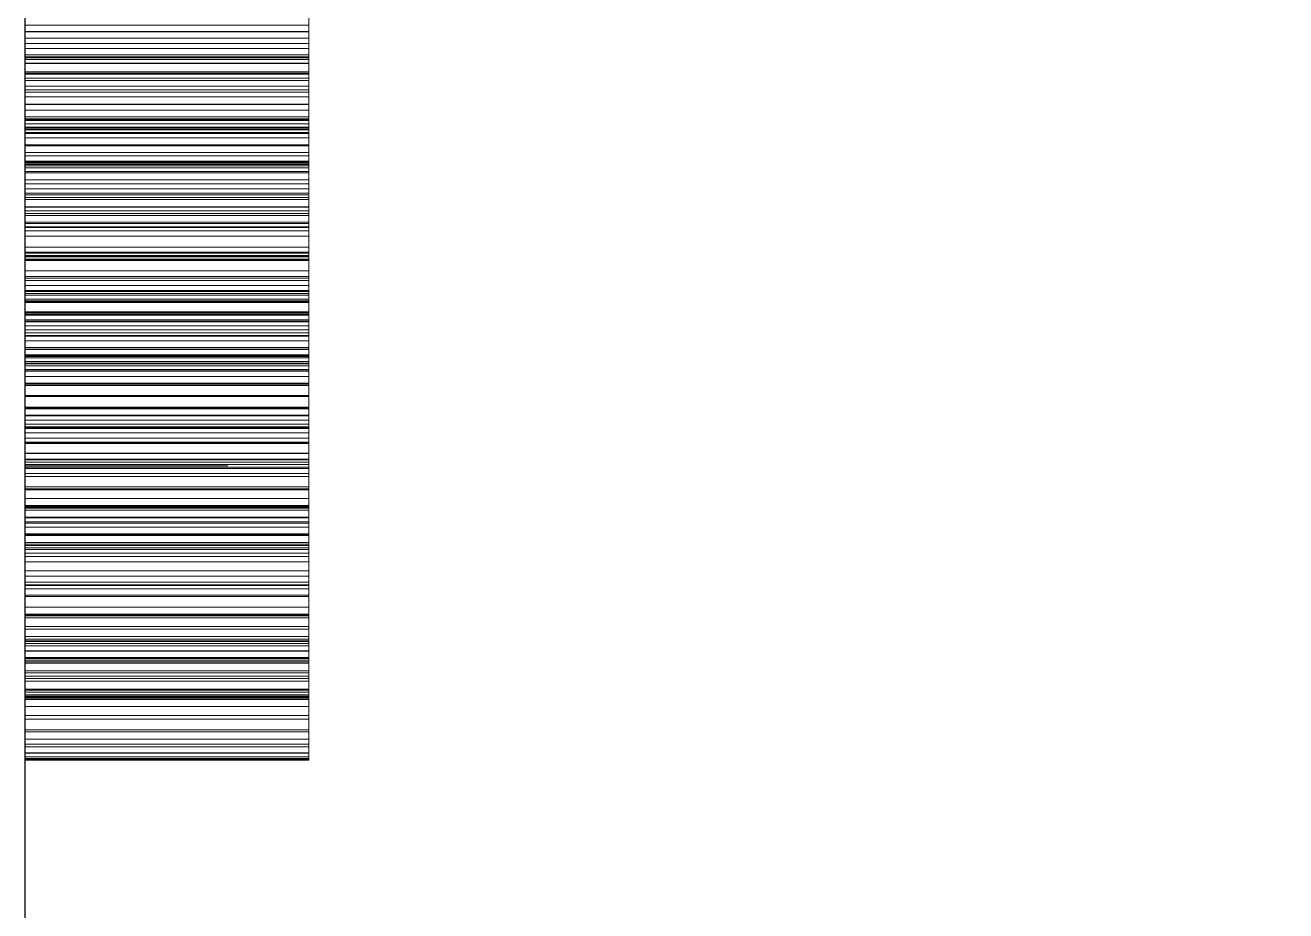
# Model space of a CAD drawing. Header units: millimetres. Extents: x 38 to 970, y 105 to 390.
# Drawn here: x 225 to 225.889, y 125.04 to 125.665 of the extents above; entities that cross this region are included whole.
import ezdxf

# ---------------------------------------------------------------- set-up
doc = ezdxf.new("R2010")
doc.units = ezdxf.units.MM
doc.linetypes.add('WP_HIDDEN', pattern=[2.3, 1.5, -0.8])
doc.layers.add('HIDDEN', color=7, linetype='WP_HIDDEN', lineweight=13)
doc.layers.add('VISIBLE', color=7, linetype='CONTINUOUS', lineweight=25)

msp = doc.modelspace()

# ---------------------------------------------------------------- linework, layer by layer
at = {"layer": 'HIDDEN', "ltscale": 1.428571}
for p, q in [((225, 125.70205), (225, 125.64848)), ((225, 125.63806), (225, 125.69862)), ((225.2, 125.64848), (225.2, 125.70205)), ((225.2, 125.69862), (225.2, 125.63806)), ((225, 125.69633), (225, 125.66024)), ((225, 125.66031), (225, 125.69408)), ((225.2, 125.66024), (225.2, 125.69633)), ((225.2, 125.69408), (225.2, 125.66031)), ((225, 125.65199), (225, 125.68678)), ((225.2, 125.68678), (225.2, 125.65199)), ((225, 125.67614), (225, 125.63774)), ((225, 125.64381), (225, 125.67119)), ((225.2, 125.63774), (225.2, 125.67614)), ((225.2, 125.67119), (225.2, 125.64381)), ((225, 125.66989), (225, 125.65564)), ((225, 125.6684), (225, 125.64067)), ((225, 125.63194), (225, 125.66679)), ((225, 125.6659), (225, 125.63105)), ((225, 125.64178), (225, 125.66484)), ((225, 125.66484), (225.2, 125.66484)), ((225.2, 125.65564), (225.2, 125.66989)), ((225.2, 125.64067), (225.2, 125.6684)), ((225.2, 125.66679), (225.2, 125.63194)), ((225.2, 125.63105), (225.2, 125.6659)), ((225.2, 125.66484), (225.2, 125.64178)), ((225, 125.62739), (225, 125.66031)), ((225, 125.66031), (225.2, 125.66031)), ((225, 125.66024), (225, 125.62576)), ((225, 125.66024), (225.2, 125.66024)), ((225, 125.65564), (225, 125.64245)), ((225, 125.65564), (225.2, 125.65564)), ((225.2, 125.66031), (225.2, 125.62739)), ((225.2, 125.62576), (225.2, 125.66024)), ((225.2, 125.64245), (225.2, 125.65564)), ((225, 125.61922), (225, 125.65199)), ((225, 125.65199), (225.2, 125.65199)), ((225, 125.64848), (225, 125.59758)), ((225, 125.64848), (225.2, 125.64848)), ((225, 125.64381), (225.2, 125.64381)), ((225, 125.61763), (225, 125.64381)), ((225.2, 125.65199), (225.2, 125.61922)), ((225.2, 125.59758), (225.2, 125.64848)), ((225.2, 125.64381), (225.2, 125.61763)), ((225, 125.64245), (225, 125.63031)), ((225, 125.64245), (225.2, 125.64245)), ((225, 125.62179), (225, 125.64178)), ((225, 125.64178), (225.2, 125.64178)), ((225, 125.64067), (225, 125.61427)), ((225, 125.64067), (225.2, 125.64067)), ((225, 125.6089), (225, 125.63806)), ((225, 125.63806), (225.2, 125.63806)), ((225, 125.63774), (225, 125.60022)), ((225, 125.63774), (225.2, 125.63774)), ((225.2, 125.63031), (225.2, 125.64245)), ((225.2, 125.64178), (225.2, 125.62179)), ((225.2, 125.61427), (225.2, 125.64067)), ((225.2, 125.63806), (225.2, 125.6089)), ((225.2, 125.60022), (225.2, 125.63774)), ((225, 125.63194), (225.2, 125.63194)), ((225, 125.59865), (225, 125.63194)), ((225, 125.63105), (225, 125.59802)), ((225, 125.63105), (225.2, 125.63105)), ((225, 125.63031), (225, 125.61922)), ((225, 125.63031), (225.2, 125.63031)), ((225, 125.59532), (225, 125.62739)), ((225, 125.62739), (225.2, 125.62739)), ((225, 125.62576), (225, 125.59288)), ((225, 125.62576), (225.2, 125.62576)), ((225.2, 125.63194), (225.2, 125.59865)), ((225.2, 125.59802), (225.2, 125.63105)), ((225.2, 125.61922), (225.2, 125.63031)), ((225.2, 125.62739), (225.2, 125.59532)), ((225.2, 125.59288), (225.2, 125.62576)), ((225, 125.60488), (225, 125.62179)), ((225, 125.62179), (225.2, 125.62179)), ((225, 125.61922), (225, 125.6092)), ((225, 125.58847), (225, 125.61922)), ((225, 125.61922), (225.2, 125.61922)), ((225, 125.61763), (225.2, 125.61763)), ((225, 125.59265), (225, 125.61763)), ((225.2, 125.62179), (225.2, 125.60488)), ((225.2, 125.61922), (225.2, 125.58847)), ((225.2, 125.6092), (225.2, 125.61922)), ((225.2, 125.61763), (225.2, 125.59265)), ((225, 125.61427), (225, 125.58922)), ((225, 125.61427), (225.2, 125.61427)), ((225, 125.6092), (225, 125.60022)), ((225, 125.6092), (225.2, 125.6092)), ((225, 125.5805), (225, 125.6089)), ((225, 125.6089), (225.2, 125.6089)), ((225.2, 125.58922), (225.2, 125.61427)), ((225.2, 125.60022), (225.2, 125.6092)), ((225.2, 125.6089), (225.2, 125.5805)), ((225, 125.59104), (225, 125.60488)), ((225, 125.60488), (225.2, 125.60488)), ((225, 125.60022), (225, 125.56423)), ((225, 125.60022), (225, 125.59231)), ((225, 125.60022), (225.2, 125.60022)), ((225.2, 125.60488), (225.2, 125.59104)), ((225.2, 125.59231), (225.2, 125.60022)), ((225.2, 125.56423), (225.2, 125.60022)), ((225, 125.59865), (225.2, 125.59865)), ((225, 125.56691), (225, 125.59865)), ((225, 125.59802), (225, 125.5679)), ((225, 125.59802), (225.2, 125.59802)), ((225, 125.59758), (225, 125.54937)), ((225, 125.59758), (225.2, 125.59758)), ((225, 125.5641), (225, 125.59532)), ((225, 125.59532), (225.2, 125.59532)), ((225, 125.59288), (225, 125.56162)), ((225, 125.59288), (225.2, 125.59288)), ((225, 125.59265), (225.2, 125.59265)), ((225, 125.56887), (225, 125.59265)), ((225, 125.59231), (225, 125.58545)), ((225, 125.59231), (225.2, 125.59231)), ((225, 125.59141), (225, 125.54501)), ((225, 125.55582), (225, 125.59141)), ((225, 125.59141), (225.2, 125.59141)), ((225, 125.58028), (225, 125.59104)), ((225, 125.59104), (225.2, 125.59104)), ((225.2, 125.59865), (225.2, 125.56691)), ((225.2, 125.5679), (225.2, 125.59802)), ((225.2, 125.54937), (225.2, 125.59758)), ((225.2, 125.59532), (225.2, 125.5641)), ((225.2, 125.56162), (225.2, 125.59288)), ((225.2, 125.59265), (225.2, 125.56887)), ((225.2, 125.58545), (225.2, 125.59231)), ((225.2, 125.54501), (225.2, 125.59141)), ((225.2, 125.59141), (225.2, 125.55582)), ((225.2, 125.59104), (225.2, 125.58028)), ((225, 125.58922), (225, 125.56551)), ((225, 125.58922), (225.2, 125.58922)), ((225, 125.56059), (225, 125.58847)), ((225, 125.58847), (225.2, 125.58847)), ((225, 125.58545), (225, 125.57964)), ((225, 125.58545), (225.2, 125.58545)), ((225.2, 125.56551), (225.2, 125.58922)), ((225.2, 125.58847), (225.2, 125.56059)), ((225.2, 125.57964), (225.2, 125.58545)), ((225, 125.55284), (225, 125.5805)), ((225, 125.5805), (225.2, 125.5805)), ((225, 125.5726), (225, 125.58028)), ((225, 125.58028), (225.2, 125.58028)), ((225, 125.57964), (225, 125.57489)), ((225, 125.57964), (225.2, 125.57964)), ((225, 125.57489), (225, 125.56856)), ((225, 125.57489), (225.2, 125.57489)), ((225, 125.56798), (225, 125.5726)), ((225, 125.5726), (225.2, 125.5726)), ((225.2, 125.5805), (225.2, 125.55284)), ((225.2, 125.58028), (225.2, 125.5726)), ((225.2, 125.57489), (225.2, 125.57964)), ((225.2, 125.56856), (225.2, 125.57489)), ((225.2, 125.5726), (225.2, 125.56798)), ((225, 125.56887), (225.2, 125.56887)), ((225, 125.54628), (225, 125.56887)), ((225, 125.56856), (225, 125.56645)), ((225, 125.56856), (225.2, 125.56856)), ((225, 125.56645), (225, 125.56798)), ((225, 125.56798), (225.2, 125.56798)), ((225, 125.5679), (225, 125.5418)), ((225, 125.5679), (225.2, 125.5679)), ((225, 125.56691), (225.2, 125.56691)), ((225, 125.53673), (225, 125.56691)), ((225, 125.56645), (225.2, 125.56645)), ((225, 125.56551), (225, 125.54314)), ((225, 125.56551), (225.2, 125.56551)), ((225, 125.56423), (225, 125.53042)), ((225, 125.56423), (225.2, 125.56423)), ((225, 125.53373), (225, 125.5641)), ((225, 125.5641), (225.2, 125.5641)), ((225.2, 125.56887), (225.2, 125.54628)), ((225.2, 125.56645), (225.2, 125.56856)), ((225.2, 125.56798), (225.2, 125.56645)), ((225.2, 125.5418), (225.2, 125.5679)), ((225.2, 125.56691), (225.2, 125.53673)), ((225.2, 125.54314), (225.2, 125.56551)), ((225.2, 125.53042), (225.2, 125.56423)), ((225.2, 125.5641), (225.2, 125.53373)), ((225, 125.56162), (225, 125.53196)), ((225, 125.56162), (225.2, 125.56162)), ((225, 125.53643), (225, 125.56059)), ((225, 125.56059), (225.2, 125.56059)), ((225, 125.52248), (225, 125.55582)), ((225, 125.55582), (225.2, 125.55582)), ((225.2, 125.53196), (225.2, 125.56162)), ((225.2, 125.56059), (225.2, 125.53643)), ((225.2, 125.55582), (225.2, 125.52248)), ((225, 125.52594), (225, 125.55284)), ((225, 125.55284), (225.2, 125.55284)), ((225, 125.54937), (225, 125.50384)), ((225, 125.54937), (225.2, 125.54937)), ((225, 125.54628), (225.2, 125.54628)), ((225, 125.52489), (225, 125.54628)), ((225.2, 125.55284), (225.2, 125.52594)), ((225.2, 125.50384), (225.2, 125.54937)), ((225.2, 125.54628), (225.2, 125.52489)), ((225, 125.54501), (225, 125.50127)), ((225, 125.54501), (225.2, 125.54501)), ((225, 125.54314), (225, 125.5221)), ((225, 125.54314), (225.2, 125.54314)), ((225, 125.5418), (225, 125.51971)), ((225, 125.5418), (225.2, 125.5418)), ((225.2, 125.50127), (225.2, 125.54501)), ((225.2, 125.5221), (225.2, 125.54314)), ((225.2, 125.51971), (225.2, 125.5418)), ((225, 125.53673), (225.2, 125.53673)), ((225, 125.5081), (225, 125.53673)), ((225, 125.51598), (225, 125.53643)), ((225, 125.53643), (225.2, 125.53643)), ((225, 125.50421), (225, 125.53373)), ((225, 125.53373), (225.2, 125.53373)), ((225, 125.53196), (225, 125.50392)), ((225, 125.53196), (225.2, 125.53196)), ((225, 125.53042), (225, 125.49878)), ((225, 125.53042), (225.2, 125.53042)), ((225.2, 125.53673), (225.2, 125.5081)), ((225.2, 125.53643), (225.2, 125.51598)), ((225.2, 125.53373), (225.2, 125.50421)), ((225.2, 125.50392), (225.2, 125.53196)), ((225.2, 125.49878), (225.2, 125.53042)), ((225, 125.49979), (225, 125.52594)), ((225, 125.52594), (225.2, 125.52594)), ((225, 125.52489), (225.2, 125.52489)), ((225, 125.5047), (225, 125.52489)), ((225, 125.49138), (225, 125.52248)), ((225, 125.52248), (225.2, 125.52248)), ((225, 125.5221), (225, 125.50241)), ((225, 125.5221), (225.2, 125.5221)), ((225, 125.51971), (225, 125.50164)), ((225, 125.51971), (225.2, 125.51971)), ((225.2, 125.52594), (225.2, 125.49979)), ((225.2, 125.52489), (225.2, 125.5047)), ((225.2, 125.52248), (225.2, 125.49138)), ((225.2, 125.50241), (225.2, 125.5221)), ((225.2, 125.50164), (225.2, 125.51971)), ((225, 125.49925), (225, 125.51598)), ((225, 125.51598), (225.2, 125.51598)), ((225.2, 125.51598), (225.2, 125.49925)), ((225, 125.5081), (225.2, 125.5081)), ((225, 125.48103), (225, 125.5081)), ((225, 125.5047), (225.2, 125.5047)), ((225, 125.48634), (225, 125.5047)), ((225, 125.47554), (225, 125.50421)), ((225, 125.50421), (225.2, 125.50421)), ((225, 125.50392), (225, 125.47748)), ((225, 125.50392), (225.2, 125.50392)), ((225, 125.50384), (225, 125.461)), ((225, 125.50384), (225.2, 125.50384)), ((225, 125.50241), (225, 125.48458)), ((225, 125.50241), (225.2, 125.50241)), ((225, 125.50164), (225, 125.48759)), ((225, 125.50164), (225.2, 125.50164)), ((225, 125.50127), (225, 125.4602)), ((225, 125.50127), (225.2, 125.50127)), ((225.2, 125.5081), (225.2, 125.48103)), ((225.2, 125.5047), (225.2, 125.48634)), ((225.2, 125.50421), (225.2, 125.47554)), ((225.2, 125.47748), (225.2, 125.50392)), ((225.2, 125.461), (225.2, 125.50384)), ((225.2, 125.48458), (225.2, 125.50241)), ((225.2, 125.48759), (225.2, 125.50164)), ((225.2, 125.4602), (225.2, 125.50127)), ((225, 125.47439), (225, 125.49979)), ((225, 125.49979), (225.2, 125.49979)), ((225, 125.48624), (225, 125.49925)), ((225, 125.49925), (225.2, 125.49925)), ((225, 125.49878), (225, 125.46933)), ((225, 125.49878), (225.2, 125.49878)), ((225.2, 125.49979), (225.2, 125.47439)), ((225.2, 125.49925), (225.2, 125.48624)), ((225.2, 125.46933), (225.2, 125.49878)), ((225, 125.46254), (225, 125.49138)), ((225, 125.49138), (225.2, 125.49138)), ((225, 125.48759), (225, 125.47755)), ((225, 125.48759), (225.2, 125.48759)), ((225, 125.48634), (225.2, 125.48634)), ((225, 125.47042), (225, 125.48634)), ((225, 125.47695), (225, 125.48624)), ((225, 125.48624), (225.2, 125.48624)), ((225, 125.48458), (225, 125.46913)), ((225, 125.48458), (225.2, 125.48458)), ((225.2, 125.49138), (225.2, 125.46254)), ((225.2, 125.47755), (225.2, 125.48759)), ((225.2, 125.48634), (225.2, 125.47042)), ((225.2, 125.48624), (225.2, 125.47695)), ((225.2, 125.46913), (225.2, 125.48458)), ((225, 125.48103), (225.2, 125.48103)), ((225, 125.45551), (225, 125.48103)), ((225, 125.47755), (225, 125.47152)), ((225, 125.47755), (225.2, 125.47755)), ((225, 125.47748), (225, 125.45265)), ((225, 125.47748), (225.2, 125.47748)), ((225, 125.47137), (225, 125.47695)), ((225, 125.47695), (225.2, 125.47695)), ((225, 125.44771), (225, 125.47554)), ((225, 125.47554), (225.2, 125.47554)), ((225.2, 125.48103), (225.2, 125.45551)), ((225.2, 125.47152), (225.2, 125.47755)), ((225.2, 125.45265), (225.2, 125.47748)), ((225.2, 125.47695), (225.2, 125.47137)), ((225.2, 125.47554), (225.2, 125.44771)), ((225, 125.44973), (225, 125.47439)), ((225, 125.47439), (225.2, 125.47439)), ((225, 125.47152), (225, 125.46951)), ((225, 125.47152), (225.2, 125.47152)), ((225, 125.46951), (225, 125.47137)), ((225, 125.47137), (225.2, 125.47137)), ((225, 125.47042), (225.2, 125.47042)), ((225, 125.45695), (225, 125.47042)), ((225, 125.46951), (225.2, 125.46951)), ((225, 125.46933), (225, 125.44206)), ((225, 125.46933), (225.2, 125.46933)), ((225, 125.46913), (225, 125.45605)), ((225, 125.46913), (225.2, 125.46913)), ((225.2, 125.47439), (225.2, 125.44973)), ((225.2, 125.46951), (225.2, 125.47152)), ((225.2, 125.47137), (225.2, 125.46951)), ((225.2, 125.47042), (225.2, 125.45695)), ((225.2, 125.44206), (225.2, 125.46933)), ((225.2, 125.45605), (225.2, 125.46913)), ((225, 125.43594), (225, 125.46254)), ((225, 125.46254), (225.2, 125.46254)), ((225, 125.4618), (225, 125.42434)), ((225, 125.43162), (225, 125.4618)), ((225, 125.4618), (225.2, 125.4618)), ((225, 125.461), (225, 125.42083)), ((225, 125.461), (225.2, 125.461)), ((225, 125.4602), (225, 125.42178)), ((225, 125.4602), (225.2, 125.4602)), ((225, 125.45695), (225.2, 125.45695)), ((225, 125.44593), (225, 125.45695)), ((225.2, 125.46254), (225.2, 125.43594)), ((225.2, 125.4618), (225.2, 125.43162)), ((225.2, 125.42434), (225.2, 125.4618)), ((225.2, 125.42083), (225.2, 125.461)), ((225.2, 125.42178), (225.2, 125.4602)), ((225.2, 125.45695), (225.2, 125.44593)), ((225, 125.45605), (225, 125.44536)), ((225, 125.45605), (225.2, 125.45605)), ((225, 125.45551), (225.2, 125.45551)), ((225, 125.43231), (225, 125.45551)), ((225, 125.45265), (225, 125.43012)), ((225, 125.45265), (225.2, 125.45265)), ((225, 125.42583), (225, 125.44973)), ((225, 125.44973), (225.2, 125.44973)), ((225.2, 125.44536), (225.2, 125.45605)), ((225.2, 125.45551), (225.2, 125.43231)), ((225.2, 125.43012), (225.2, 125.45265)), ((225.2, 125.44973), (225.2, 125.42583)), ((225, 125.42074), (225, 125.44771)), ((225, 125.44771), (225.2, 125.44771)), ((225, 125.44593), (225.2, 125.44593)), ((225, 125.43736), (225, 125.44593)), ((225, 125.44536), (225, 125.43703)), ((225, 125.44536), (225.2, 125.44536)), ((225, 125.44206), (225, 125.41696)), ((225, 125.44206), (225.2, 125.44206)), ((225.2, 125.44771), (225.2, 125.42074)), ((225.2, 125.44593), (225.2, 125.43736)), ((225.2, 125.43703), (225.2, 125.44536)), ((225.2, 125.41696), (225.2, 125.44206)), ((225, 125.43736), (225.2, 125.43736)), ((225, 125.43123), (225, 125.43736)), ((225, 125.43703), (225, 125.43109)), ((225, 125.43703), (225.2, 125.43703)), ((225, 125.41159), (225, 125.43594)), ((225, 125.43594), (225.2, 125.43594)), ((225, 125.43231), (225.2, 125.43231)), ((225, 125.41221), (225, 125.43231)), ((225, 125.40342), (225, 125.43162)), ((225, 125.43162), (225.2, 125.43162)), ((225, 125.43123), (225.2, 125.43123)), ((225, 125.42756), (225, 125.43123)), ((225, 125.43109), (225, 125.42752)), ((225, 125.43109), (225.2, 125.43109)), ((225, 125.43012), (225, 125.4106)), ((225, 125.43012), (225.2, 125.43012)), ((225.2, 125.43736), (225.2, 125.43123)), ((225.2, 125.43109), (225.2, 125.43703)), ((225.2, 125.43594), (225.2, 125.41159)), ((225.2, 125.43231), (225.2, 125.41221)), ((225.2, 125.43162), (225.2, 125.40342)), ((225.2, 125.43123), (225.2, 125.42756)), ((225.2, 125.42752), (225.2, 125.43109)), ((225.2, 125.4106), (225.2, 125.43012)), ((225, 125.42756), (225.2, 125.42756)), ((225, 125.42634), (225, 125.42756)), ((225, 125.42752), (225, 125.42634)), ((225, 125.42752), (225.2, 125.42752)), ((225, 125.42634), (225.2, 125.42634)), ((225, 125.40269), (225, 125.42583)), ((225, 125.42583), (225.2, 125.42583)), ((225, 125.42434), (225, 125.38919)), ((225, 125.42434), (225.2, 125.42434)), ((225, 125.42178), (225, 125.38603)), ((225, 125.42178), (225.2, 125.42178)), ((225.2, 125.42756), (225.2, 125.42634)), ((225.2, 125.42634), (225.2, 125.42752)), ((225.2, 125.42583), (225.2, 125.40269)), ((225.2, 125.38919), (225.2, 125.42434)), ((225.2, 125.38603), (225.2, 125.42178)), ((225, 125.42083), (225, 125.38334)), ((225, 125.42083), (225.2, 125.42083)), ((225, 125.39461), (225, 125.42074)), ((225, 125.42074), (225.2, 125.42074)), ((225, 125.41696), (225, 125.39405)), ((225, 125.41696), (225.2, 125.41696)), ((225.2, 125.38334), (225.2, 125.42083)), ((225.2, 125.42074), (225.2, 125.39461)), ((225.2, 125.39405), (225.2, 125.41696)), ((225, 125.41221), (225.2, 125.41221)), ((225, 125.3952), (225, 125.41221)), ((225, 125.3895), (225, 125.41159)), ((225, 125.41159), (225.2, 125.41159)), ((225, 125.4106), (225, 125.39409)), ((225, 125.4106), (225.2, 125.4106)), ((225, 125.3772), (225, 125.40342)), ((225, 125.40342), (225.2, 125.40342)), ((225.2, 125.41221), (225.2, 125.3952)), ((225.2, 125.41159), (225.2, 125.3895)), ((225.2, 125.39409), (225.2, 125.4106)), ((225.2, 125.40342), (225.2, 125.3772)), ((225, 125.38029), (225, 125.40269)), ((225, 125.40269), (225.2, 125.40269)), ((225, 125.3952), (225.2, 125.3952)), ((225, 125.38129), (225, 125.3952)), ((225, 125.36971), (225, 125.39461)), ((225, 125.39461), (225.2, 125.39461)), ((225.2, 125.40269), (225.2, 125.38029)), ((225.2, 125.3952), (225.2, 125.38129)), ((225.2, 125.39461), (225.2, 125.36971)), ((225, 125.39409), (225, 125.38057)), ((225, 125.39409), (225.2, 125.39409)), ((225, 125.39405), (225, 125.37332)), ((225, 125.39405), (225.2, 125.39405)), ((225, 125.36965), (225, 125.3895)), ((225, 125.3895), (225.2, 125.3895)), ((225, 125.38919), (225, 125.35634)), ((225, 125.38919), (225.2, 125.38919)), ((225, 125.38603), (225, 125.35294)), ((225, 125.38603), (225.2, 125.38603)), ((225.2, 125.38057), (225.2, 125.39409)), ((225.2, 125.37332), (225.2, 125.39405)), ((225.2, 125.3895), (225.2, 125.36965)), ((225.2, 125.35634), (225.2, 125.38919)), ((225.2, 125.35294), (225.2, 125.38603)), ((225, 125.38334), (225, 125.34854)), ((225, 125.38334), (225.2, 125.38334)), ((225, 125.38129), (225.2, 125.38129)), ((225, 125.37046), (225, 125.38129)), ((225, 125.38057), (225, 125.37006)), ((225, 125.38057), (225.2, 125.38057)), ((225, 125.35864), (225, 125.38029)), ((225, 125.38029), (225.2, 125.38029)), ((225, 125.35297), (225, 125.3772)), ((225, 125.3772), (225.2, 125.3772)), ((225.2, 125.34854), (225.2, 125.38334)), ((225.2, 125.38129), (225.2, 125.37046)), ((225.2, 125.37006), (225.2, 125.38057)), ((225.2, 125.38029), (225.2, 125.35864)), ((225.2, 125.3772), (225.2, 125.35297)), ((225, 125.37332), (225, 125.3549)), ((225, 125.37332), (225.2, 125.37332)), ((225, 125.37046), (225.2, 125.37046)), ((225, 125.36273), (225, 125.37046)), ((225, 125.37006), (225, 125.36255)), ((225, 125.37006), (225.2, 125.37006)), ((225, 125.34642), (225, 125.36971)), ((225, 125.36971), (225.2, 125.36971)), ((225, 125.35209), (225, 125.36965)), ((225, 125.36965), (225.2, 125.36965)), ((225.2, 125.3549), (225.2, 125.37332)), ((225.2, 125.37046), (225.2, 125.36273)), ((225.2, 125.36255), (225.2, 125.37006)), ((225.2, 125.36971), (225.2, 125.34642)), ((225.2, 125.36965), (225.2, 125.35209)), ((225, 125.36273), (225.2, 125.36273)), ((225, 125.35809), (225, 125.36273)), ((225, 125.36255), (225, 125.35805)), ((225, 125.36255), (225.2, 125.36255)), ((225.2, 125.36273), (225.2, 125.35809)), ((225.2, 125.35805), (225.2, 125.36255)), ((225, 125.33774), (225, 125.35864)), ((225, 125.35864), (225.2, 125.35864)), ((225, 125.35809), (225.2, 125.35809)), ((225, 125.35655), (225, 125.35809)), ((225, 125.35805), (225, 125.35655)), ((225, 125.35805), (225.2, 125.35805)), ((225, 125.35655), (225.2, 125.35655)), ((225, 125.35634), (225, 125.3258)), ((225, 125.35634), (225.2, 125.35634)), ((225, 125.3549), (225, 125.33894)), ((225, 125.3549), (225.2, 125.3549)), ((235, 125.35395), (225, 125.35395)), ((225, 125.33073), (225, 125.35297)), ((225, 125.35297), (225.2, 125.35297)), ((225, 125.35294), (225, 125.32251)), ((225, 125.35294), (225.2, 125.35294)), ((225, 125.33688), (225, 125.35209)), ((225, 125.35209), (225.2, 125.35209)), ((225.2, 125.35864), (225.2, 125.33774)), ((225.2, 125.35809), (225.2, 125.35655)), ((225.2, 125.35655), (225.2, 125.35805)), ((225.2, 125.3258), (225.2, 125.35634)), ((225.2, 125.33894), (225.2, 125.3549)), ((225.2, 125.35297), (225.2, 125.33073)), ((225.2, 125.32251), (225.2, 125.35294)), ((225.2, 125.35209), (225.2, 125.33688)), ((225, 125.34854), (225, 125.31717)), ((225, 125.34854), (225.2, 125.34854)), ((225, 125.32474), (225, 125.34642)), ((225, 125.34642), (225.2, 125.34642)), ((225.2, 125.31717), (225.2, 125.34854)), ((225.2, 125.34642), (225.2, 125.32474)), ((225, 125.33894), (225, 125.32544)), ((225, 125.33894), (225.2, 125.33894)), ((225, 125.3176), (225, 125.33774)), ((225, 125.33774), (225.2, 125.33774)), ((225, 125.324), (225, 125.33688)), ((225, 125.33688), (225.2, 125.33688)), ((225.2, 125.32544), (225.2, 125.33894)), ((225.2, 125.33774), (225.2, 125.3176)), ((225.2, 125.33688), (225.2, 125.324)), ((225, 125.31046), (225, 125.33073)), ((225, 125.33073), (225.2, 125.33073)), ((225, 125.3258), (225, 125.29757)), ((225, 125.3258), (225.2, 125.3258)), ((225, 125.32544), (225, 125.31439)), ((225, 125.32544), (225.2, 125.32544)), ((225, 125.30466), (225, 125.32474)), ((225, 125.32474), (225.2, 125.32474)), ((225, 125.31347), (225, 125.324)), ((225, 125.324), (225.2, 125.324)), ((225.2, 125.33073), (225.2, 125.31046)), ((225.2, 125.29757), (225.2, 125.3258)), ((225.2, 125.31439), (225.2, 125.32544)), ((225.2, 125.32474), (225.2, 125.30466)), ((225.2, 125.324), (225.2, 125.31347)), ((225, 125.32251), (225, 125.29474)), ((225, 125.32251), (225.2, 125.32251)), ((225, 125.2982), (225, 125.3176)), ((225, 125.3176), (225.2, 125.3176)), ((225, 125.31717), (225, 125.28998)), ((225, 125.31717), (225.2, 125.31717)), ((225.2, 125.29474), (225.2, 125.32251)), ((225.2, 125.3176), (225.2, 125.2982)), ((225.2, 125.28998), (225.2, 125.31717)), ((225, 125.31439), (225, 125.30579)), ((225, 125.31439), (225.2, 125.31439)), ((225, 125.30528), (225, 125.31347)), ((225, 125.31347), (225.2, 125.31347)), ((225, 125.29219), (225, 125.31046)), ((225, 125.31046), (225.2, 125.31046)), ((225, 125.30579), (225, 125.29966)), ((225, 125.30579), (225.2, 125.30579)), ((225.2, 125.30579), (225.2, 125.31439)), ((225.2, 125.31347), (225.2, 125.30528)), ((225.2, 125.31046), (225.2, 125.29219)), ((225.2, 125.29966), (225.2, 125.30579)), ((225, 125.29943), (225, 125.30528)), ((225, 125.30528), (225.2, 125.30528)), ((225, 125.28618), (225, 125.30466)), ((225, 125.30466), (225.2, 125.30466)), ((225, 125.29966), (225, 125.29597)), ((225, 125.29966), (225.2, 125.29966)), ((225, 125.29591), (225, 125.29943)), ((225, 125.29943), (225.2, 125.29943)), ((225, 125.27978), (225, 125.2982)), ((225, 125.2982), (225.2, 125.2982)), ((225, 125.29757), (225, 125.27164)), ((225, 125.29757), (225.2, 125.29757)), ((225.2, 125.30528), (225.2, 125.29943)), ((225.2, 125.30466), (225.2, 125.28618)), ((225.2, 125.29597), (225.2, 125.29966)), ((225.2, 125.29943), (225.2, 125.29591)), ((225.2, 125.2982), (225.2, 125.27978)), ((225.2, 125.27164), (225.2, 125.29757)), ((225, 125.29597), (225, 125.29474)), ((225, 125.29597), (225.2, 125.29597)), ((225, 125.29474), (225, 125.29591)), ((225, 125.29591), (225.2, 125.29591)), ((225, 125.29474), (225, 125.26996)), ((225, 125.29474), (225.2, 125.29474)), ((225, 125.27589), (225, 125.29219)), ((225, 125.29219), (225.2, 125.29219)), ((225, 125.28998), (225, 125.26697)), ((225, 125.28998), (225.2, 125.28998)), ((225.2, 125.29474), (225.2, 125.29597)), ((225.2, 125.29591), (225.2, 125.29474)), ((225.2, 125.26996), (225.2, 125.29474)), ((225.2, 125.29219), (225.2, 125.27589)), ((225.2, 125.26697), (225.2, 125.28998)), ((225, 125.26932), (225, 125.28618)), ((225, 125.28618), (225.2, 125.28618)), ((225, 125.26254), (225, 125.27978)), ((225, 125.27978), (225.2, 125.27978)), ((225.2, 125.28618), (225.2, 125.26932)), ((225.2, 125.27978), (225.2, 125.26254)), ((225, 125.26155), (225, 125.27589)), ((225, 125.27589), (225.2, 125.27589)), ((225, 125.27164), (225, 125.24802)), ((225, 125.27164), (225.2, 125.27164)), ((225.2, 125.27589), (225.2, 125.26155)), ((225.2, 125.24802), (225.2, 125.27164)), ((225, 125.26996), (225, 125.24848)), ((225, 125.26996), (225.2, 125.26996)), ((225, 125.25406), (225, 125.26932)), ((225, 125.26932), (225.2, 125.26932)), ((225, 125.26697), (225, 125.24815)), ((225, 125.26697), (225.2, 125.26697)), ((225, 125.24649), (225, 125.26254)), ((225, 125.26254), (225.2, 125.26254)), ((225, 125.24912), (225, 125.26155)), ((225, 125.26155), (225.2, 125.26155)), ((225.2, 125.24848), (225.2, 125.26996)), ((225.2, 125.26932), (225.2, 125.25406)), ((225.2, 125.24815), (225.2, 125.26697)), ((225.2, 125.26254), (225.2, 125.24649)), ((225.2, 125.26155), (225.2, 125.24912)), ((225, 125.2404), (225, 125.25406)), ((225, 125.25406), (225.2, 125.25406)), ((225.2, 125.25406), (225.2, 125.2404)), ((225, 125.2386), (225, 125.24912)), ((225, 125.24912), (225.2, 125.24912)), ((225, 125.24848), (225, 125.23031)), ((225, 125.24848), (225.2, 125.24848)), ((225, 125.24815), (225, 125.23351)), ((225, 125.24815), (225.2, 125.24815)), ((225, 125.24802), (225, 125.2267)), ((225, 125.24802), (225.2, 125.24802)), ((225, 125.23163), (225, 125.24649)), ((225, 125.24649), (225.2, 125.24649)), ((225.2, 125.24912), (225.2, 125.2386)), ((225.2, 125.23031), (225.2, 125.24848)), ((225.2, 125.23351), (225.2, 125.24815)), ((225.2, 125.2267), (225.2, 125.24802)), ((225.2, 125.24649), (225.2, 125.23163)), ((225, 125.22836), (225, 125.2404)), ((225, 125.2404), (225.2, 125.2404)), ((225, 125.22999), (225, 125.2386)), ((225, 125.2386), (225.2, 125.2386)), ((225.2, 125.2404), (225.2, 125.22836)), ((225.2, 125.2386), (225.2, 125.22999)), ((225, 125.23351), (225, 125.22305)), ((225, 125.23351), (225.2, 125.23351)), ((225, 125.21796), (225, 125.23163)), ((225, 125.23163), (225.2, 125.23163)), ((225, 125.23031), (225, 125.21544)), ((225, 125.23031), (225.2, 125.23031)), ((225, 125.22329), (225, 125.22999)), ((225, 125.22999), (225.2, 125.22999)), ((225, 125.21792), (225, 125.22836)), ((225, 125.22836), (225.2, 125.22836)), ((225, 125.2267), (225, 125.2078)), ((225, 125.2267), (225.2, 125.2267)), ((225.2, 125.22305), (225.2, 125.23351)), ((225.2, 125.23163), (225.2, 125.21796)), ((225.2, 125.21544), (225.2, 125.23031)), ((225.2, 125.22999), (225.2, 125.22329)), ((225.2, 125.22836), (225.2, 125.21792)), ((225.2, 125.2078), (225.2, 125.2267)), ((225, 125.21851), (225, 125.22329)), ((225, 125.22329), (225.2, 125.22329)), ((225, 125.22305), (225, 125.21678)), ((225, 125.22305), (225.2, 125.22305)), ((225, 125.21564), (225, 125.21851)), ((225, 125.21851), (225.2, 125.21851)), ((225, 125.20548), (225, 125.21796)), ((225, 125.21796), (225.2, 125.21796)), ((225, 125.20908), (225, 125.21792)), ((225, 125.21792), (225.2, 125.21792)), ((225, 125.21678), (225, 125.21469)), ((225, 125.21678), (225.2, 125.21678)), ((225.2, 125.22329), (225.2, 125.21851)), ((225.2, 125.21678), (225.2, 125.22305)), ((225.2, 125.21851), (225.2, 125.21564)), ((225.2, 125.21796), (225.2, 125.20548)), ((225.2, 125.21792), (225.2, 125.20908)), ((225.2, 125.21469), (225.2, 125.21678)), ((225, 125.21469), (225, 125.21564)), ((225, 125.21564), (225.2, 125.21564)), ((225, 125.21544), (225, 125.20387)), ((225, 125.21544), (225.2, 125.21544)), ((225, 125.21469), (225.2, 125.21469)), ((225, 125.20185), (225, 125.20908)), ((225, 125.20908), (225.2, 125.20908)), ((225, 125.2078), (225, 125.19141)), ((225, 125.2078), (225.2, 125.2078)), ((225.2, 125.21564), (225.2, 125.21469)), ((225.2, 125.20387), (225.2, 125.21544)), ((225.2, 125.20908), (225.2, 125.20185)), ((225.2, 125.19141), (225.2, 125.2078)), ((225, 125.19419), (225, 125.20548)), ((225, 125.20548), (225.2, 125.20548)), ((225, 125.20387), (225, 125.19561)), ((225, 125.20387), (225.2, 125.20387)), ((225, 125.19623), (225, 125.20185)), ((225, 125.20185), (225.2, 125.20185)), ((225.2, 125.20548), (225.2, 125.19419)), ((225.2, 125.19561), (225.2, 125.20387)), ((225.2, 125.20185), (225.2, 125.19623)), ((225, 125.19221), (225, 125.19623)), ((225, 125.19623), (225.2, 125.19623)), ((225, 125.19561), (225, 125.19065)), ((225, 125.19561), (225.2, 125.19561)), ((225, 125.18408), (225, 125.19419)), ((225, 125.19419), (225.2, 125.19419)), ((225, 125.1898), (225, 125.19221)), ((225, 125.19221), (225.2, 125.19221)), ((225, 125.19141), (225, 125.17755)), ((225, 125.19141), (225.2, 125.19141)), ((225, 125.19065), (225, 125.189)), ((225, 125.19065), (225.2, 125.19065)), ((225.2, 125.19623), (225.2, 125.19221)), ((225.2, 125.19065), (225.2, 125.19561)), ((225.2, 125.19419), (225.2, 125.18408)), ((225.2, 125.19221), (225.2, 125.1898)), ((225.2, 125.17755), (225.2, 125.19141)), ((225.2, 125.189), (225.2, 125.19065)), ((225, 125.189), (225, 125.1898)), ((225, 125.1898), (225.2, 125.1898)), ((225, 125.189), (225.2, 125.189)), ((225, 125.17517), (225, 125.18408)), ((225, 125.18408), (225.2, 125.18408)), ((225.2, 125.1898), (225.2, 125.189)), ((225.2, 125.18408), (225.2, 125.17517)), ((225, 125.17755), (225, 125.16621)), ((225, 125.17755), (225.2, 125.17755)), ((225, 125.16744), (225, 125.17517)), ((225, 125.17517), (225.2, 125.17517)), ((225.2, 125.16621), (225.2, 125.17755)), ((225.2, 125.17517), (225.2, 125.16744)), ((225, 125.1609), (225, 125.16744)), ((225, 125.16744), (225.2, 125.16744)), ((225, 125.16621), (225, 125.15739)), ((225, 125.16621), (225.2, 125.16621)), ((225.2, 125.16744), (225.2, 125.1609)), ((225.2, 125.15739), (225.2, 125.16621)), ((225, 125.15555), (225, 125.1609)), ((225, 125.1609), (225.2, 125.1609)), ((225, 125.15739), (225, 125.15109)), ((225, 125.15739), (225.2, 125.15739)), ((225, 125.15139), (225, 125.15555)), ((225, 125.15555), (225.2, 125.15555)), ((225.2, 125.1609), (225.2, 125.15555)), ((225.2, 125.15109), (225.2, 125.15739)), ((225.2, 125.15555), (225.2, 125.15139)), ((225, 125.14842), (225, 125.15139)), ((225, 125.15139), (225.2, 125.15139)), ((225, 125.15109), (225, 125.1473)), ((225, 125.15109), (225.2, 125.15109)), ((225, 125.14664), (225, 125.14842)), ((225, 125.14842), (225.2, 125.14842)), ((225, 125.1473), (225, 125.14604)), ((225, 125.1473), (225.2, 125.1473)), ((225, 125.14604), (225, 125.14664)), ((225, 125.14664), (225.2, 125.14664)), ((225, 125.14604), (225.2, 125.14604)), ((225.2, 125.15139), (225.2, 125.14842)), ((225.2, 125.1473), (225.2, 125.15109)), ((225.2, 125.14842), (225.2, 125.14664)), ((225.2, 125.14604), (225.2, 125.1473)), ((225.2, 125.14664), (225.2, 125.14604))]:
    msp.add_line(p, q, dxfattribs=at)
for points in [[(225, 120.92857), (225, 120.99125), (225, 121.17615), (225, 121.47399), (225, 121.86985), (225, 122.34386), (225, 122.87227), (225, 123.42857), (225, 123.98487), (225, 124.51328), (225, 124.9873), (225, 125.38315), (225, 125.68099), (225, 125.86589), (225, 125.92857)], [(225, 125.92857), (225, 125.91285), (225, 125.86589), (225, 125.78828), (225, 125.68099), (225, 125.54538), (225, 125.38315), (225, 125.19634), (225, 124.9873), (225, 124.75865), (225, 124.51328), (225, 124.25427), (225, 123.98487), (225, 123.70848), (225, 123.42857)], [(225, 120.92857), (225, 120.97545), (225, 121.11433), (225, 121.34001), (225, 121.64402), (225, 122.01495), (225, 122.43891), (225, 122.89998), (225, 123.38087), (225, 123.86355), (225, 124.32992), (225, 124.76249), (225, 125.14502), (225, 125.46319), (225, 125.70504)], [(225, 125.68408), (225, 125.59026), (225, 125.48249), (225, 125.36147), (225, 125.22798), (225, 125.08288), (225, 124.92711), (225, 124.76167), (225, 124.58762), (225, 124.4061), (225, 124.21827), (225, 124.02535), (225, 123.82858), (225, 123.62922), (225, 123.42857)], [(225, 120.35395), (225, 120.41663), (225, 120.60153), (225, 120.89937), (225, 121.29523), (225, 121.76924), (225, 122.29765), (225, 122.85395), (225, 123.41025), (225, 123.93866), (225, 124.41267), (225, 124.80853), (225, 125.10637), (225, 125.29127), (225, 125.35395)], [(225, 125.35395), (225, 125.33823), (225, 125.29127), (225, 125.21366), (225, 125.10637), (225, 124.97076), (225, 124.80853), (225, 124.62172), (225, 124.41267), (225, 124.18403), (225, 123.93866), (225, 123.67965), (225, 123.41025), (225, 123.13386), (225, 122.85395)]]:
    msp.add_lwpolyline(points, dxfattribs=at)
at = {"layer": 'VISIBLE'}
msp.add_line((225, 106.42857), (225, 156.42857), dxfattribs=at)

doc.saveas('drawing.dxf')
